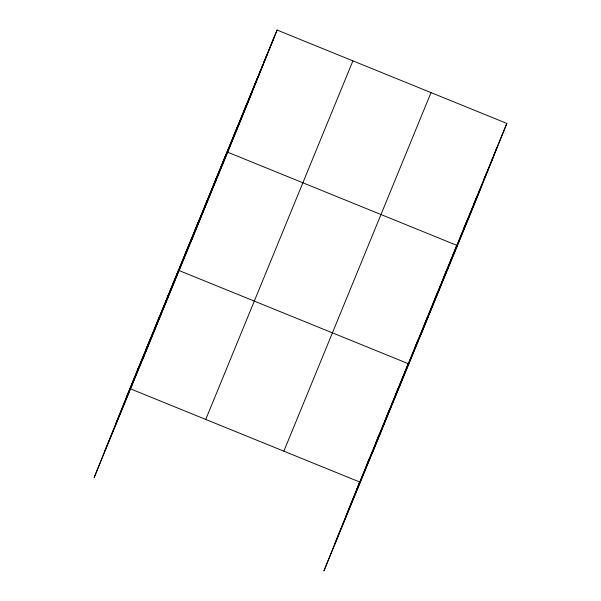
<?xml version="1.0" encoding="UTF-8"?>
<svg xmlns="http://www.w3.org/2000/svg" width="601" height="601" viewBox="0 0 601 601"><rect width="100%" height="100%" fill="white"/><g stroke="black" fill="none" stroke-linecap="round" stroke-linejoin="round"><path stroke-width="0.9" d="M129.914 388.622L94.154 477.577L241.332 119.006L277.091 30.05L506.846 123.423L471.086 212.378L323.909 570.95L359.668 481.994L129.914 388.622L277.091 30.05M136.412 372.966L139.627 364.957M146.126 349.301L149.341 341.293M155.839 325.629L159.055 317.628M165.553 301.965L168.768 293.964M142.722 359.248L178.482 270.292L408.237 363.665L372.477 452.621M184.98 254.636L188.196 246.628M194.694 230.972L197.909 222.963M204.408 207.3L207.623 199.299M214.121 183.636L217.337 175.635M191.291 240.918L227.05 151.963L456.805 245.336L421.046 334.291M233.842 135.586L237.057 127.585M243.848 111.208L247.064 103.199M253.855 86.822L257.07 78.814M263.862 62.436L267.077 54.436M366.167 466.338L369.382 458.33M375.88 442.674L379.096 434.666M385.594 419.002L388.809 411.001M395.308 395.338L398.523 387.329M414.735 348.009L417.95 340.001M424.449 324.345L427.664 316.336M434.162 300.673L437.378 292.672M443.876 277.008L447.091 269M463.596 228.958L466.812 220.958M473.603 204.58L476.818 196.572M483.61 180.195L486.825 172.186M493.616 155.809L496.832 147.808M126.698 396.63L273.868 38.058M115.963 423.344L263.133 64.765M104.897 450.863L252.067 92.291M205.737 419.438L352.907 60.866M283.852 451.186L431.022 92.607M356.453 490.003L506.846 123.423M345.718 516.717L492.888 158.138M334.652 544.236L481.822 185.664"/></g></svg>
